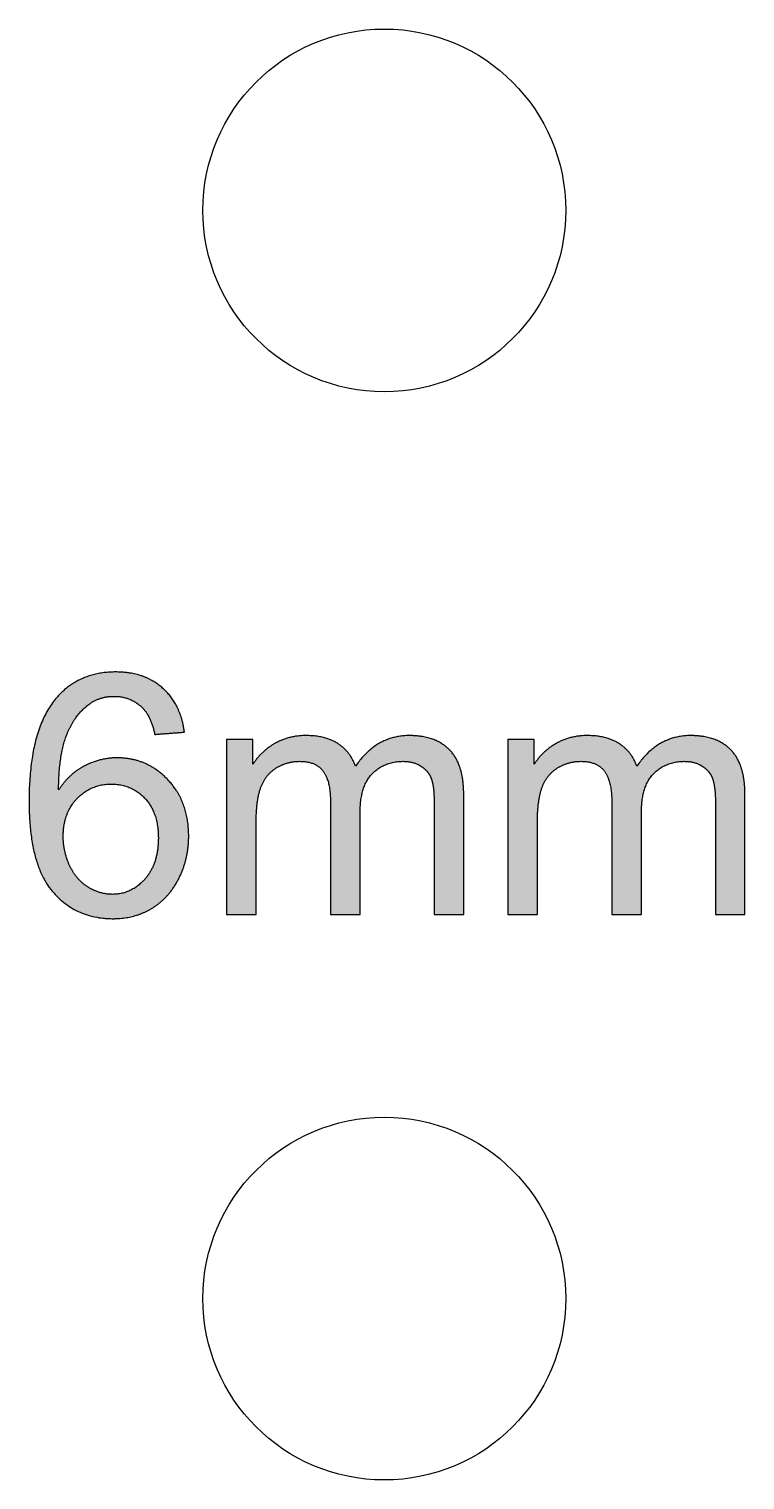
# Model space of a CAD drawing. Header units: millimetres. Extents: x 0 to 277, y 0 to 190.
# Drawn here: x 214.12 to 225.96, y 22 to 46 of the extents above; entities that cross this region are included whole.
import ezdxf

# ---------------------------------------------------------------- set-up
doc = ezdxf.new("R2010")
doc.units = ezdxf.units.MM
doc.header["$MEASUREMENT"] = 0
doc.layers.get('0').update_dxf_attribs({"color": 18, "true_color": 0x000000})

msp = doc.modelspace()

# ---------------------------------------------------------------- hatches: boundary and pattern name
h = msp.add_hatch(color=256)
h.paths.add_polyline_path([(216.694, 34.37), (216.69, 34.399), (216.685, 34.428), (216.68, 34.456), (216.675, 34.483), (216.669, 34.511), (216.663, 34.538), (216.656, 34.564), (216.649, 34.591), (216.641, 34.616), (216.633, 34.642), (216.624, 34.667), (216.615, 34.691), (216.605, 34.716), (216.595, 34.739), (216.584, 34.763), (216.573, 34.786), (216.562, 34.809), (216.55, 34.831), (216.537, 34.853), (216.524, 34.874), (216.511, 34.895), (216.497, 34.916), (216.483, 34.936), (216.468, 34.956), (216.453, 34.975), (216.437, 34.995), (216.421, 35.013), (216.404, 35.032), (216.387, 35.049), (216.369, 35.067), (216.351, 35.084), (216.332, 35.101), (216.313, 35.117), (216.294, 35.133), (216.274, 35.148), (216.254, 35.163), (216.234, 35.177), (216.213, 35.191), (216.192, 35.204), (216.171, 35.217), (216.149, 35.229), (216.127, 35.24), (216.105, 35.251), (216.082, 35.262), (216.059, 35.272), (216.036, 35.282), (216.012, 35.291), (215.988, 35.299), (215.964, 35.307), (215.939, 35.315), (215.914, 35.322), (215.889, 35.328), (215.864, 35.334), (215.838, 35.339), (215.811, 35.344), (215.785, 35.349), (215.758, 35.353), (215.73, 35.356), (215.703, 35.359), (215.675, 35.361), (215.646, 35.363), (215.618, 35.364), (215.589, 35.365), (215.559, 35.365), (215.52, 35.365), (215.481, 35.364), (215.443, 35.361), (215.405, 35.358), (215.368, 35.354), (215.331, 35.349), (215.295, 35.343), (215.259, 35.337), (215.224, 35.329), (215.189, 35.321), (215.155, 35.311), (215.121, 35.301), (215.088, 35.29), (215.055, 35.278), (215.023, 35.265), (214.992, 35.251), (214.96, 35.236), (214.93, 35.22), (214.899, 35.204), (214.87, 35.186), (214.841, 35.168), (214.812, 35.149), (214.784, 35.129), (214.756, 35.108), (214.729, 35.086), (214.702, 35.063), (214.676, 35.039), (214.651, 35.015), (214.626, 34.989), (214.601, 34.963), (214.577, 34.935), (214.553, 34.907), (214.527, 34.874), (214.501, 34.839), (214.477, 34.803), (214.453, 34.766), (214.43, 34.727), (214.408, 34.688), (214.386, 34.647), (214.366, 34.605), (214.346, 34.561), (214.327, 34.517), (214.309, 34.471), (214.292, 34.424), (214.276, 34.375), (214.261, 34.326), (214.246, 34.275), (214.232, 34.223), (214.219, 34.17), (214.207, 34.115), (214.196, 34.059), (214.185, 34.002), (214.167, 33.885), (214.152, 33.762), (214.14, 33.634), (214.132, 33.502), (214.127, 33.365), (214.125, 33.222), (214.127, 33.095), (214.131, 32.972), (214.139, 32.854), (214.149, 32.741), (214.163, 32.632), (214.171, 32.579), (214.18, 32.527), (214.189, 32.477), (214.199, 32.427), (214.21, 32.379), (214.222, 32.332), (214.234, 32.286), (214.248, 32.242), (214.262, 32.198), (214.276, 32.155), (214.292, 32.114), (214.308, 32.074), (214.325, 32.035), (214.343, 31.997), (214.361, 31.96), (214.381, 31.925), (214.401, 31.89), (214.422, 31.857), (214.443, 31.825), (214.465, 31.793), (214.488, 31.764), (214.5, 31.749), (214.512, 31.735), (214.537, 31.707), (214.562, 31.68), (214.587, 31.654), (214.613, 31.629), (214.639, 31.605), (214.665, 31.581), (214.693, 31.559), (214.72, 31.537), (214.748, 31.517), (214.776, 31.497), (214.805, 31.478), (214.835, 31.46), (214.864, 31.443), (214.894, 31.426), (214.925, 31.411), (214.956, 31.396), (214.988, 31.383), (215.02, 31.37), (215.052, 31.358), (215.085, 31.347), (215.118, 31.337), (215.152, 31.328), (215.186, 31.319), (215.22, 31.312), (215.255, 31.305), (215.291, 31.299), (215.327, 31.295), (215.363, 31.291), (215.4, 31.287), (215.437, 31.285), (215.475, 31.284), (215.513, 31.284), (215.558, 31.284), (215.602, 31.286), (215.645, 31.29), (215.688, 31.294), (215.73, 31.3), (215.772, 31.308), (215.813, 31.316), (215.854, 31.326), (215.874, 31.332), (215.894, 31.338), (215.913, 31.344), (215.933, 31.351), (215.953, 31.357), (215.972, 31.365), (215.991, 31.372), (216.01, 31.38), (216.029, 31.388), (216.047, 31.397), (216.066, 31.406), (216.084, 31.415), (216.103, 31.425), (216.121, 31.434), (216.139, 31.445), (216.156, 31.455), (216.174, 31.466), (216.191, 31.477), (216.209, 31.489), (216.225, 31.501), (216.242, 31.513), (216.259, 31.525), (216.275, 31.538), (216.291, 31.551), (216.306, 31.564), (216.322, 31.577), (216.337, 31.591), (216.352, 31.605), (216.367, 31.62), (216.381, 31.635), (216.396, 31.65), (216.41, 31.665), (216.424, 31.681), (216.437, 31.696), (216.45, 31.713), (216.464, 31.729), (216.489, 31.763), (216.514, 31.798), (216.537, 31.834), (216.56, 31.872), (216.582, 31.91), (216.602, 31.95), (216.622, 31.991), (216.64, 32.032), (216.657, 32.073), (216.673, 32.115), (216.688, 32.157), (216.701, 32.2), (216.713, 32.243), (216.724, 32.287), (216.733, 32.33), (216.742, 32.375), (216.749, 32.42), (216.754, 32.465), (216.759, 32.51), (216.762, 32.556), (216.764, 32.603), (216.765, 32.65), (216.764, 32.685), (216.763, 32.72), (216.761, 32.755), (216.759, 32.789), (216.756, 32.823), (216.752, 32.857), (216.748, 32.89), (216.743, 32.923), (216.737, 32.955), (216.731, 32.987), (216.724, 33.018), (216.716, 33.049), (216.708, 33.08), (216.699, 33.11), (216.689, 33.14), (216.678, 33.169), (216.667, 33.198), (216.655, 33.227), (216.643, 33.255), (216.63, 33.283), (216.616, 33.31), (216.601, 33.337), (216.586, 33.364), (216.571, 33.39), (216.554, 33.415), (216.537, 33.441), (216.519, 33.465), (216.5, 33.49), (216.481, 33.514), (216.461, 33.537), (216.441, 33.561), (216.42, 33.583), (216.398, 33.606), (216.376, 33.627), (216.354, 33.648), (216.331, 33.668), (216.308, 33.688), (216.285, 33.706), (216.262, 33.724), (216.238, 33.742), (216.214, 33.758), (216.19, 33.774), (216.165, 33.789), (216.14, 33.804), (216.115, 33.817), (216.09, 33.83), (216.064, 33.843), (216.038, 33.854), (216.012, 33.865), (215.985, 33.876), (215.959, 33.885), (215.931, 33.894), (215.904, 33.902), (215.876, 33.909), (215.848, 33.916), (215.82, 33.922), (215.792, 33.927), (215.763, 33.932), (215.734, 33.936), (215.704, 33.939), (215.675, 33.942), (215.645, 33.943), (215.614, 33.944), (215.584, 33.945), (215.549, 33.944), (215.514, 33.943), (215.479, 33.94), (215.445, 33.937), (215.411, 33.932), (215.377, 33.926), (215.343, 33.92), (215.309, 33.912), (215.276, 33.903), (215.242, 33.894), (215.209, 33.883), (215.176, 33.871), (215.144, 33.858), (215.111, 33.845), (215.079, 33.83), (215.047, 33.814), (215.015, 33.797), (214.984, 33.779), (214.953, 33.76), (214.924, 33.74), (214.894, 33.718), (214.866, 33.696), (214.838, 33.673), (214.81, 33.648), (214.783, 33.623), (214.757, 33.596), (214.732, 33.568), (214.707, 33.539), (214.682, 33.509), (214.659, 33.478), (214.636, 33.446), (214.613, 33.413), (214.617, 33.559), (214.624, 33.696), (214.629, 33.761), (214.635, 33.824), (214.643, 33.885), (214.651, 33.944), (214.66, 34.001), (214.67, 34.055), (214.681, 34.108), (214.693, 34.158), (214.707, 34.206), (214.721, 34.252), (214.728, 34.274), (214.736, 34.296), (214.744, 34.317), (214.752, 34.337), (214.769, 34.377), (214.787, 34.416), (214.806, 34.454), (214.825, 34.49), (214.845, 34.525), (214.866, 34.559), (214.888, 34.592), (214.91, 34.623), (214.922, 34.638), (214.934, 34.653), (214.946, 34.668), (214.958, 34.682), (214.97, 34.696), (214.982, 34.71), (214.995, 34.724), (215.008, 34.737), (215.021, 34.749), (215.034, 34.762), (215.048, 34.774), (215.061, 34.786), (215.075, 34.798), (215.089, 34.809), (215.103, 34.82), (215.129, 34.839), (215.14, 34.847), (215.151, 34.854), (215.163, 34.862), (215.174, 34.869), (215.186, 34.875), (215.198, 34.882), (215.21, 34.888), (215.222, 34.894), (215.234, 34.9), (215.246, 34.905), (215.259, 34.911), (215.271, 34.916), (215.284, 34.92), (215.296, 34.925), (215.309, 34.929), (215.322, 34.933), (215.335, 34.937), (215.348, 34.94), (215.362, 34.943), (215.375, 34.946), (215.388, 34.949), (215.402, 34.951), (215.416, 34.954), (215.43, 34.956), (215.443, 34.957), (215.457, 34.959), (215.472, 34.96), (215.486, 34.961), (215.5, 34.961), (215.515, 34.962), (215.529, 34.962), (215.547, 34.962), (215.565, 34.961), (215.583, 34.96), (215.601, 34.958), (215.618, 34.957), (215.636, 34.954), (215.653, 34.952), (215.669, 34.949), (215.686, 34.945), (215.703, 34.941), (215.719, 34.937), (215.735, 34.932), (215.751, 34.927), (215.767, 34.922), (215.783, 34.916), (215.798, 34.909), (215.813, 34.903), (215.828, 34.895), (215.843, 34.888), (215.858, 34.88), (215.872, 34.871), (215.887, 34.863), (215.901, 34.853), (215.915, 34.844), (215.929, 34.834), (215.942, 34.823), (215.956, 34.812), (215.969, 34.801), (215.982, 34.789), (215.995, 34.777), (216.008, 34.765), (216.02, 34.752), (216.028, 34.743), (216.035, 34.735), (216.042, 34.726), (216.049, 34.717), (216.056, 34.707), (216.063, 34.697), (216.07, 34.687), (216.077, 34.676), (216.083, 34.666), (216.09, 34.655), (216.096, 34.643), (216.102, 34.631), (216.115, 34.607), (216.126, 34.581), (216.138, 34.555), (216.149, 34.526), (216.159, 34.497), (216.169, 34.467), (216.179, 34.435), (216.188, 34.402), (216.197, 34.367), (216.206, 34.332)], flags=0)
h.paths.add_polyline_path([(214.69, 32.647), (214.69, 32.615), (214.691, 32.584), (214.693, 32.553), (214.696, 32.521), (214.7, 32.49), (214.705, 32.46), (214.71, 32.429), (214.716, 32.399), (214.724, 32.368), (214.732, 32.338), (214.74, 32.308), (214.75, 32.279), (214.761, 32.249), (214.772, 32.22), (214.784, 32.191), (214.797, 32.161), (214.811, 32.133), (214.826, 32.105), (214.841, 32.078), (214.856, 32.053), (214.873, 32.027), (214.881, 32.015), (214.89, 32.003), (214.899, 31.991), (214.908, 31.98), (214.917, 31.968), (214.926, 31.957), (214.936, 31.946), (214.946, 31.936), (214.955, 31.925), (214.965, 31.915), (214.976, 31.905), (214.986, 31.895), (214.996, 31.885), (215.007, 31.876), (215.018, 31.867), (215.029, 31.858), (215.04, 31.849), (215.051, 31.84), (215.063, 31.832), (215.075, 31.824), (215.087, 31.816), (215.099, 31.808), (215.123, 31.794), (215.147, 31.78), (215.172, 31.767), (215.197, 31.755), (215.221, 31.744), (215.246, 31.734), (215.259, 31.73), (215.272, 31.725), (215.284, 31.721), (215.297, 31.717), (215.31, 31.714), (215.322, 31.71), (215.335, 31.707), (215.348, 31.704), (215.361, 31.701), (215.374, 31.699), (215.387, 31.697), (215.4, 31.695), (215.413, 31.693), (215.426, 31.691), (215.439, 31.69), (215.452, 31.689), (215.465, 31.688), (215.478, 31.688), (215.492, 31.687), (215.505, 31.687), (215.524, 31.687), (215.543, 31.688), (215.562, 31.689), (215.581, 31.691), (215.6, 31.693), (215.618, 31.696), (215.637, 31.699), (215.655, 31.703), (215.673, 31.707), (215.691, 31.712), (215.708, 31.717), (215.726, 31.722), (215.743, 31.728), (215.76, 31.735), (215.777, 31.742), (215.794, 31.75), (215.81, 31.758), (215.827, 31.766), (215.843, 31.775), (215.859, 31.785), (215.875, 31.795), (215.891, 31.806), (215.907, 31.817), (215.922, 31.828), (215.937, 31.84), (215.952, 31.853), (215.967, 31.866), (215.982, 31.879), (215.997, 31.893), (216.011, 31.908), (216.025, 31.922), (216.039, 31.938), (216.053, 31.954), (216.066, 31.97), (216.079, 31.987), (216.092, 32.003), (216.104, 32.021), (216.115, 32.038), (216.126, 32.056), (216.137, 32.075), (216.147, 32.093), (216.157, 32.112), (216.167, 32.132), (216.175, 32.151), (216.184, 32.171), (216.192, 32.192), (216.2, 32.213), (216.207, 32.234), (216.214, 32.255), (216.22, 32.277), (216.226, 32.299), (216.231, 32.322), (216.236, 32.345), (216.241, 32.368), (216.245, 32.391), (216.249, 32.415), (216.252, 32.44), (216.255, 32.464), (216.257, 32.489), (216.259, 32.515), (216.261, 32.54), (216.262, 32.566), (216.263, 32.62), (216.262, 32.671), (216.261, 32.696), (216.259, 32.72), (216.257, 32.745), (216.255, 32.769), (216.252, 32.792), (216.249, 32.816), (216.245, 32.839), (216.241, 32.861), (216.237, 32.884), (216.232, 32.906), (216.226, 32.927), (216.221, 32.949), (216.214, 32.969), (216.208, 32.99), (216.2, 33.01), (216.193, 33.03), (216.185, 33.05), (216.177, 33.069), (216.168, 33.088), (216.158, 33.106), (216.149, 33.124), (216.139, 33.142), (216.128, 33.16), (216.117, 33.177), (216.106, 33.194), (216.094, 33.21), (216.081, 33.226), (216.069, 33.242), (216.056, 33.258), (216.042, 33.273), (216.028, 33.287), (216.014, 33.301), (216, 33.315), (215.985, 33.329), (215.97, 33.341), (215.955, 33.354), (215.94, 33.366), (215.924, 33.377), (215.909, 33.388), (215.893, 33.398), (215.877, 33.408), (215.86, 33.418), (215.844, 33.427), (215.827, 33.436), (215.81, 33.444), (215.792, 33.452), (215.775, 33.459), (215.757, 33.466), (215.739, 33.472), (215.721, 33.478), (215.703, 33.483), (215.684, 33.488), (215.665, 33.492), (215.646, 33.496), (215.627, 33.5), (215.607, 33.503), (215.588, 33.505), (215.568, 33.507), (215.548, 33.509), (215.527, 33.51), (215.507, 33.511), (215.486, 33.511), (215.465, 33.511), (215.445, 33.51), (215.424, 33.509), (215.404, 33.507), (215.384, 33.505), (215.365, 33.503), (215.345, 33.5), (215.326, 33.496), (215.307, 33.492), (215.288, 33.488), (215.269, 33.483), (215.25, 33.478), (215.232, 33.472), (215.214, 33.466), (215.196, 33.459), (215.178, 33.452), (215.161, 33.444), (215.143, 33.436), (215.126, 33.427), (215.109, 33.418), (215.093, 33.408), (215.076, 33.398), (215.06, 33.388), (215.043, 33.377), (215.028, 33.366), (215.012, 33.354), (214.996, 33.341), (214.981, 33.329), (214.966, 33.315), (214.951, 33.301), (214.936, 33.287), (214.921, 33.273), (214.907, 33.258), (214.893, 33.242), (214.88, 33.227), (214.867, 33.211), (214.855, 33.194), (214.843, 33.178), (214.831, 33.161), (214.82, 33.144), (214.809, 33.127), (214.799, 33.109), (214.789, 33.091), (214.78, 33.073), (214.771, 33.054), (214.763, 33.035), (214.755, 33.016), (214.747, 32.997), (214.74, 32.977), (214.734, 32.957), (214.728, 32.937), (214.722, 32.916), (214.717, 32.895), (214.712, 32.874), (214.708, 32.853), (214.704, 32.831), (214.701, 32.809), (214.698, 32.787), (214.695, 32.764), (214.693, 32.741), (214.692, 32.718), (214.69, 32.695), (214.69, 32.671)], flags=0)
for points in [[(217.828, 33.841), (217.828, 34.247), (217.389, 34.247), (217.389, 31.352), (217.88, 31.352), (217.88, 32.854), (217.881, 32.95), (217.885, 33.04), (217.891, 33.125), (217.895, 33.165), (217.899, 33.203), (217.905, 33.24), (217.911, 33.276), (217.917, 33.31), (217.924, 33.343), (217.932, 33.374), (217.94, 33.404), (217.949, 33.432), (217.954, 33.446), (217.959, 33.459), (217.964, 33.472), (217.969, 33.485), (217.974, 33.498), (217.98, 33.51), (217.986, 33.523), (217.992, 33.535), (217.998, 33.546), (218.004, 33.558), (218.011, 33.569), (218.018, 33.581), (218.025, 33.592), (218.032, 33.603), (218.039, 33.613), (218.047, 33.624), (218.054, 33.634), (218.062, 33.644), (218.07, 33.654), (218.078, 33.664), (218.087, 33.673), (218.095, 33.682), (218.104, 33.691), (218.113, 33.7), (218.122, 33.709), (218.132, 33.718), (218.141, 33.726), (218.151, 33.734), (218.161, 33.742), (218.171, 33.75), (218.182, 33.757), (218.192, 33.764), (218.203, 33.771), (218.214, 33.778), (218.236, 33.792), (218.258, 33.804), (218.281, 33.815), (218.304, 33.826), (218.315, 33.831), (218.327, 33.836), (218.338, 33.84), (218.35, 33.845), (218.362, 33.849), (218.374, 33.853), (218.386, 33.857), (218.397, 33.86), (218.409, 33.864), (218.422, 33.867), (218.434, 33.869), (218.446, 33.872), (218.458, 33.875), (218.47, 33.877), (218.483, 33.879), (218.495, 33.881), (218.52, 33.884), (218.546, 33.886), (218.571, 33.887), (218.597, 33.887), (218.614, 33.887), (218.63, 33.887), (218.647, 33.886), (218.663, 33.885), (218.678, 33.883), (218.694, 33.882), (218.709, 33.88), (218.724, 33.877), (218.738, 33.875), (218.752, 33.871), (218.766, 33.868), (218.78, 33.864), (218.793, 33.86), (218.806, 33.856), (218.819, 33.852), (218.831, 33.847), (218.843, 33.841), (218.855, 33.836), (218.867, 33.83), (218.878, 33.824), (218.889, 33.817), (218.9, 33.81), (218.91, 33.803), (218.92, 33.795), (218.93, 33.788), (218.934, 33.784), (218.939, 33.779), (218.944, 33.775), (218.948, 33.771), (218.953, 33.767), (218.957, 33.762), (218.961, 33.758), (218.966, 33.753), (218.974, 33.744), (218.982, 33.734), (218.989, 33.724), (218.997, 33.713), (219.004, 33.703), (219.011, 33.692), (219.018, 33.68), (219.024, 33.669), (219.03, 33.657), (219.036, 33.644), (219.042, 33.632), (219.047, 33.619), (219.053, 33.606), (219.058, 33.592), (219.063, 33.578), (219.067, 33.564), (219.071, 33.549), (219.076, 33.535), (219.079, 33.519), (219.083, 33.504), (219.086, 33.488), (219.093, 33.455), (219.098, 33.422), (219.102, 33.386), (219.105, 33.35), (219.108, 33.312), (219.109, 33.273), (219.109, 33.233), (219.109, 31.352), (219.6, 31.352), (219.6, 33.034), (219.601, 33.089), (219.603, 33.142), (219.607, 33.193), (219.61, 33.218), (219.613, 33.242), (219.616, 33.266), (219.62, 33.29), (219.624, 33.313), (219.629, 33.335), (219.634, 33.357), (219.639, 33.379), (219.645, 33.4), (219.651, 33.42), (219.657, 33.44), (219.664, 33.46), (219.671, 33.479), (219.679, 33.498), (219.687, 33.516), (219.696, 33.534), (219.704, 33.551), (219.714, 33.568), (219.723, 33.584), (219.733, 33.6), (219.744, 33.615), (219.755, 33.63), (219.766, 33.644), (219.778, 33.658), (219.79, 33.671), (219.802, 33.684), (219.815, 33.697), (219.828, 33.709), (219.841, 33.721), (219.854, 33.732), (219.868, 33.743), (219.881, 33.753), (219.895, 33.763), (219.909, 33.773), (219.924, 33.783), (219.938, 33.791), (219.953, 33.8), (219.968, 33.808), (219.983, 33.816), (219.998, 33.823), (220.014, 33.83), (220.03, 33.837), (220.046, 33.843), (220.062, 33.849), (220.078, 33.854), (220.095, 33.859), (220.111, 33.863), (220.128, 33.868), (220.146, 33.871), (220.163, 33.875), (220.181, 33.878), (220.198, 33.88), (220.216, 33.883), (220.234, 33.884), (220.253, 33.886), (220.271, 33.887), (220.29, 33.887), (220.309, 33.887), (220.33, 33.887), (220.351, 33.886), (220.371, 33.885), (220.391, 33.883), (220.411, 33.88), (220.43, 33.876), (220.439, 33.874), (220.449, 33.872), (220.458, 33.87), (220.467, 33.868), (220.476, 33.865), (220.486, 33.862), (220.495, 33.86), (220.503, 33.857), (220.512, 33.853), (220.521, 33.85), (220.53, 33.847), (220.538, 33.843), (220.547, 33.839), (220.555, 33.835), (220.563, 33.831), (220.572, 33.827), (220.58, 33.823), (220.588, 33.818), (220.596, 33.813), (220.604, 33.808), (220.611, 33.803), (220.619, 33.798), (220.626, 33.793), (220.634, 33.788), (220.641, 33.782), (220.648, 33.777), (220.655, 33.771), (220.662, 33.766), (220.668, 33.76), (220.674, 33.754), (220.681, 33.748), (220.687, 33.742), (220.693, 33.736), (220.699, 33.73), (220.704, 33.723), (220.71, 33.717), (220.715, 33.71), (220.72, 33.703), (220.725, 33.697), (220.73, 33.69), (220.735, 33.683), (220.739, 33.676), (220.744, 33.669), (220.748, 33.661), (220.752, 33.654), (220.756, 33.647), (220.76, 33.639), (220.764, 33.631), (220.767, 33.624), (220.771, 33.616), (220.774, 33.608), (220.777, 33.6), (220.78, 33.592), (220.783, 33.583), (220.785, 33.574), (220.788, 33.565), (220.793, 33.545), (220.798, 33.525), (220.802, 33.503), (220.806, 33.479), (220.809, 33.455), (220.813, 33.429), (220.815, 33.402), (220.818, 33.373), (220.822, 33.313), (220.824, 33.247), (220.825, 33.176), (220.825, 31.352), (221.313, 31.352), (221.313, 33.339), (221.312, 33.4), (221.309, 33.459), (221.304, 33.516), (221.301, 33.544), (221.298, 33.571), (221.294, 33.598), (221.29, 33.624), (221.285, 33.65), (221.28, 33.675), (221.274, 33.7), (221.268, 33.724), (221.262, 33.748), (221.255, 33.771), (221.247, 33.794), (221.239, 33.816), (221.231, 33.838), (221.222, 33.859), (221.213, 33.88), (221.203, 33.9), (221.193, 33.92), (221.182, 33.939), (221.171, 33.958), (221.16, 33.976), (221.148, 33.993), (221.135, 34.011), (221.122, 34.027), (221.109, 34.043), (221.095, 34.059), (221.081, 34.074), (221.066, 34.089), (221.051, 34.103), (221.036, 34.117), (221.02, 34.13), (221.004, 34.143), (220.987, 34.155), (220.97, 34.167), (220.952, 34.179), (220.935, 34.19), (220.917, 34.2), (220.898, 34.21), (220.879, 34.22), (220.86, 34.229), (220.84, 34.237), (220.82, 34.245), (220.799, 34.253), (220.778, 34.26), (220.757, 34.267), (220.735, 34.273), (220.713, 34.279), (220.691, 34.285), (220.668, 34.29), (220.645, 34.294), (220.621, 34.298), (220.597, 34.301), (220.573, 34.304), (220.548, 34.307), (220.523, 34.309), (220.497, 34.311), (220.471, 34.312), (220.445, 34.313), (220.418, 34.313), (220.384, 34.312), (220.35, 34.311), (220.317, 34.308), (220.284, 34.305), (220.251, 34.3), (220.219, 34.295), (220.187, 34.289), (220.156, 34.281), (220.125, 34.273), (220.094, 34.263), (220.064, 34.253), (220.034, 34.242), (220.005, 34.229), (219.976, 34.216), (219.947, 34.201), (219.919, 34.186), (219.892, 34.17), (219.864, 34.152), (219.837, 34.134), (219.811, 34.115), (219.785, 34.094), (219.759, 34.073), (219.734, 34.051), (219.709, 34.028), (219.684, 34.003), (219.66, 33.978), (219.636, 33.952), (219.613, 33.925), (219.59, 33.896), (219.568, 33.867), (219.546, 33.837), (219.524, 33.806), (219.518, 33.821), (219.513, 33.835), (219.507, 33.85), (219.501, 33.864), (219.495, 33.878), (219.488, 33.892), (219.481, 33.906), (219.474, 33.919), (219.467, 33.932), (219.459, 33.945), (219.451, 33.958), (219.443, 33.971), (219.435, 33.983), (219.427, 33.995), (219.418, 34.007), (219.409, 34.019), (219.4, 34.031), (219.39, 34.042), (219.381, 34.053), (219.371, 34.064), (219.361, 34.075), (219.35, 34.085), (219.34, 34.096), (219.329, 34.106), (219.318, 34.116), (219.306, 34.125), (219.295, 34.135), (219.283, 34.144), (219.271, 34.153), (219.259, 34.162), (219.246, 34.171), (219.234, 34.179), (219.221, 34.187), (219.207, 34.195), (219.194, 34.203), (219.18, 34.211), (219.166, 34.218), (219.152, 34.225), (219.138, 34.231), (219.123, 34.238), (219.109, 34.244), (219.094, 34.25), (219.078, 34.255), (219.063, 34.261), (219.047, 34.266), (219.031, 34.271), (219.015, 34.275), (218.999, 34.279), (218.982, 34.283), (218.965, 34.287), (218.931, 34.294), (218.896, 34.3), (218.86, 34.304), (218.822, 34.308), (218.785, 34.311), (218.746, 34.312), (218.706, 34.313), (218.67, 34.312), (218.635, 34.311), (218.6, 34.308), (218.565, 34.305), (218.531, 34.3), (218.498, 34.295), (218.465, 34.288), (218.433, 34.28), (218.401, 34.272), (218.369, 34.262), (218.338, 34.252), (218.308, 34.24), (218.278, 34.227), (218.248, 34.214), (218.219, 34.199), (218.191, 34.183), (218.163, 34.167), (218.135, 34.15), (218.109, 34.132), (218.083, 34.113), (218.058, 34.094), (218.033, 34.074), (218.01, 34.054), (217.987, 34.033), (217.964, 34.011), (217.943, 33.989), (217.922, 33.966), (217.902, 33.942), (217.882, 33.918), (217.863, 33.893), (217.845, 33.867)], [(222.48, 33.841), (222.48, 34.247), (222.041, 34.247), (222.041, 31.352), (222.531, 31.352), (222.531, 32.854), (222.533, 32.95), (222.536, 33.04), (222.543, 33.125), (222.547, 33.165), (222.551, 33.203), (222.556, 33.24), (222.562, 33.276), (222.569, 33.31), (222.576, 33.343), (222.584, 33.374), (222.592, 33.404), (222.601, 33.432), (222.606, 33.446), (222.61, 33.459), (222.616, 33.472), (222.621, 33.485), (222.626, 33.498), (222.632, 33.51), (222.638, 33.523), (222.644, 33.535), (222.65, 33.546), (222.656, 33.558), (222.663, 33.569), (222.669, 33.581), (222.676, 33.592), (222.683, 33.603), (222.691, 33.613), (222.698, 33.624), (222.706, 33.634), (222.714, 33.644), (222.722, 33.654), (222.73, 33.664), (222.738, 33.673), (222.747, 33.682), (222.756, 33.691), (222.765, 33.7), (222.774, 33.709), (222.784, 33.718), (222.793, 33.726), (222.803, 33.734), (222.813, 33.742), (222.823, 33.75), (222.833, 33.757), (222.844, 33.764), (222.855, 33.771), (222.865, 33.778), (222.888, 33.792), (222.91, 33.804), (222.932, 33.815), (222.955, 33.826), (222.967, 33.831), (222.978, 33.836), (222.99, 33.84), (223.002, 33.845), (223.013, 33.849), (223.025, 33.853), (223.037, 33.857), (223.049, 33.86), (223.061, 33.864), (223.073, 33.867), (223.085, 33.869), (223.097, 33.872), (223.11, 33.875), (223.122, 33.877), (223.134, 33.879), (223.147, 33.881), (223.172, 33.884), (223.197, 33.886), (223.223, 33.887), (223.249, 33.887), (223.265, 33.887), (223.282, 33.887), (223.298, 33.886), (223.314, 33.885), (223.33, 33.883), (223.345, 33.882), (223.36, 33.88), (223.375, 33.877), (223.39, 33.875), (223.404, 33.871), (223.418, 33.868), (223.432, 33.864), (223.445, 33.86), (223.458, 33.856), (223.471, 33.852), (223.483, 33.847), (223.495, 33.841), (223.507, 33.836), (223.518, 33.83), (223.53, 33.824), (223.541, 33.817), (223.551, 33.81), (223.562, 33.803), (223.572, 33.795), (223.581, 33.788), (223.586, 33.784), (223.591, 33.779), (223.595, 33.775), (223.6, 33.771), (223.604, 33.767), (223.609, 33.762), (223.613, 33.758), (223.617, 33.753), (223.626, 33.744), (223.633, 33.734), (223.641, 33.724), (223.649, 33.713), (223.656, 33.703), (223.663, 33.692), (223.669, 33.68), (223.676, 33.669), (223.682, 33.657), (223.688, 33.644), (223.694, 33.632), (223.699, 33.619), (223.704, 33.606), (223.709, 33.592), (223.714, 33.578), (223.719, 33.564), (223.723, 33.549), (223.727, 33.535), (223.731, 33.519), (223.735, 33.504), (223.738, 33.488), (223.744, 33.455), (223.749, 33.422), (223.754, 33.386), (223.757, 33.35), (223.759, 33.312), (223.761, 33.273), (223.761, 33.233), (223.761, 31.352), (224.252, 31.352), (224.252, 33.034), (224.253, 33.089), (224.255, 33.142), (224.259, 33.193), (224.262, 33.218), (224.265, 33.242), (224.268, 33.266), (224.272, 33.29), (224.276, 33.313), (224.28, 33.335), (224.285, 33.357), (224.291, 33.379), (224.296, 33.4), (224.302, 33.42), (224.309, 33.44), (224.316, 33.46), (224.323, 33.479), (224.331, 33.498), (224.339, 33.516), (224.347, 33.534), (224.356, 33.551), (224.365, 33.568), (224.375, 33.584), (224.385, 33.6), (224.396, 33.615), (224.406, 33.63), (224.418, 33.644), (224.429, 33.658), (224.441, 33.671), (224.454, 33.684), (224.466, 33.697), (224.479, 33.709), (224.492, 33.721), (224.506, 33.732), (224.519, 33.743), (224.533, 33.753), (224.547, 33.763), (224.561, 33.773), (224.575, 33.783), (224.59, 33.791), (224.605, 33.8), (224.62, 33.808), (224.635, 33.816), (224.65, 33.823), (224.666, 33.83), (224.681, 33.837), (224.697, 33.843), (224.713, 33.849), (224.73, 33.854), (224.746, 33.859), (224.763, 33.863), (224.78, 33.868), (224.797, 33.871), (224.815, 33.875), (224.832, 33.878), (224.85, 33.88), (224.868, 33.883), (224.886, 33.884), (224.904, 33.886), (224.923, 33.887), (224.942, 33.887), (224.961, 33.887), (224.982, 33.887), (225.002, 33.886), (225.023, 33.885), (225.043, 33.883), (225.062, 33.88), (225.082, 33.876), (225.091, 33.874), (225.1, 33.872), (225.11, 33.87), (225.119, 33.868), (225.128, 33.865), (225.137, 33.862), (225.146, 33.86), (225.155, 33.857), (225.164, 33.853), (225.173, 33.85), (225.181, 33.847), (225.19, 33.843), (225.198, 33.839), (225.207, 33.835), (225.215, 33.831), (225.223, 33.827), (225.231, 33.823), (225.239, 33.818), (225.247, 33.813), (225.255, 33.808), (225.263, 33.803), (225.271, 33.798), (225.278, 33.793), (225.285, 33.788), (225.293, 33.782), (225.3, 33.777), (225.306, 33.771), (225.313, 33.766), (225.32, 33.76), (225.326, 33.754), (225.332, 33.748), (225.338, 33.742), (225.344, 33.736), (225.35, 33.73), (225.356, 33.723), (225.361, 33.717), (225.367, 33.71), (225.372, 33.703), (225.377, 33.697), (225.382, 33.69), (225.386, 33.683), (225.391, 33.676), (225.395, 33.669), (225.4, 33.661), (225.404, 33.654), (225.408, 33.647), (225.412, 33.639), (225.415, 33.631), (225.419, 33.624), (225.422, 33.616), (225.425, 33.608), (225.428, 33.6), (225.431, 33.592), (225.434, 33.583), (225.437, 33.574), (225.44, 33.565), (225.445, 33.545), (225.449, 33.525), (225.454, 33.503), (225.458, 33.479), (225.461, 33.455), (225.464, 33.429), (225.467, 33.402), (225.469, 33.373), (225.473, 33.313), (225.475, 33.247), (225.476, 33.176), (225.476, 31.352), (225.964, 31.352), (225.964, 33.339), (225.963, 33.4), (225.961, 33.459), (225.956, 33.516), (225.953, 33.544), (225.95, 33.571), (225.946, 33.598), (225.942, 33.624), (225.937, 33.65), (225.932, 33.675), (225.926, 33.7), (225.92, 33.724), (225.913, 33.748), (225.906, 33.771), (225.899, 33.794), (225.891, 33.816), (225.883, 33.838), (225.874, 33.859), (225.864, 33.88), (225.855, 33.9), (225.845, 33.92), (225.834, 33.939), (225.823, 33.958), (225.811, 33.976), (225.799, 33.993), (225.787, 34.011), (225.774, 34.027), (225.761, 34.043), (225.747, 34.059), (225.732, 34.074), (225.718, 34.089), (225.703, 34.103), (225.687, 34.117), (225.671, 34.13), (225.655, 34.143), (225.639, 34.155), (225.622, 34.167), (225.604, 34.179), (225.586, 34.19), (225.568, 34.2), (225.55, 34.21), (225.531, 34.22), (225.511, 34.229), (225.492, 34.237), (225.471, 34.245), (225.451, 34.253), (225.43, 34.26), (225.409, 34.267), (225.387, 34.273), (225.365, 34.279), (225.343, 34.285), (225.32, 34.29), (225.296, 34.294), (225.273, 34.298), (225.249, 34.301), (225.224, 34.304), (225.2, 34.307), (225.175, 34.309), (225.149, 34.311), (225.123, 34.312), (225.097, 34.313), (225.07, 34.313), (225.036, 34.312), (225.002, 34.311), (224.968, 34.308), (224.935, 34.305), (224.903, 34.3), (224.871, 34.295), (224.839, 34.289), (224.807, 34.281), (224.776, 34.273), (224.746, 34.263), (224.716, 34.253), (224.686, 34.242), (224.657, 34.229), (224.628, 34.216), (224.599, 34.201), (224.571, 34.186), (224.543, 34.17), (224.516, 34.152), (224.489, 34.134), (224.462, 34.115), (224.436, 34.094), (224.411, 34.073), (224.385, 34.051), (224.36, 34.028), (224.336, 34.003), (224.312, 33.978), (224.288, 33.952), (224.265, 33.925), (224.242, 33.896), (224.219, 33.867), (224.197, 33.837), (224.176, 33.806), (224.17, 33.821), (224.165, 33.835), (224.159, 33.85), (224.153, 33.864), (224.146, 33.878), (224.14, 33.892), (224.133, 33.906), (224.126, 33.919), (224.118, 33.932), (224.111, 33.945), (224.103, 33.958), (224.095, 33.971), (224.087, 33.983), (224.078, 33.995), (224.07, 34.007), (224.061, 34.019), (224.052, 34.031), (224.042, 34.042), (224.032, 34.053), (224.023, 34.064), (224.012, 34.075), (224.002, 34.085), (223.991, 34.096), (223.981, 34.106), (223.969, 34.116), (223.958, 34.125), (223.947, 34.135), (223.935, 34.144), (223.923, 34.153), (223.91, 34.162), (223.898, 34.171), (223.885, 34.179), (223.872, 34.187), (223.859, 34.195), (223.846, 34.203), (223.832, 34.211), (223.818, 34.218), (223.804, 34.225), (223.79, 34.231), (223.775, 34.238), (223.76, 34.244), (223.745, 34.25), (223.73, 34.255), (223.714, 34.261), (223.699, 34.266), (223.683, 34.271), (223.667, 34.275), (223.65, 34.279), (223.634, 34.283), (223.617, 34.287), (223.583, 34.294), (223.547, 34.3), (223.511, 34.304), (223.474, 34.308), (223.436, 34.311), (223.397, 34.312), (223.358, 34.313), (223.322, 34.312), (223.286, 34.311), (223.251, 34.308), (223.217, 34.305), (223.183, 34.3), (223.15, 34.295), (223.117, 34.288), (223.084, 34.28), (223.052, 34.272), (223.021, 34.262), (222.99, 34.252), (222.959, 34.24), (222.929, 34.227), (222.9, 34.214), (222.871, 34.199), (222.842, 34.183), (222.814, 34.167), (222.787, 34.15), (222.761, 34.132), (222.735, 34.113), (222.71, 34.094), (222.685, 34.074), (222.661, 34.054), (222.638, 34.033), (222.616, 34.011), (222.594, 33.989), (222.574, 33.966), (222.553, 33.942), (222.534, 33.918), (222.515, 33.893), (222.497, 33.867)]]:
    msp.add_hatch(color=256).paths.add_polyline_path(points, flags=0)

# ---------------------------------------------------------------- linework, layer by layer
for p, q in [((217.828, 34.247), (217.389, 34.247)), ((217.389, 34.247), (217.389, 31.352)), ((217.828, 33.841), (217.828, 34.247)), ((222.48, 34.247), (222.041, 34.247)), ((222.041, 34.247), (222.041, 31.352)), ((222.48, 33.841), (222.48, 34.247)), ((217.88, 31.352), (217.88, 32.854)), ((222.531, 31.352), (222.531, 32.854)), ((217.389, 31.352), (217.88, 31.352)), ((222.041, 31.352), (222.531, 31.352))]:
    msp.add_line(p, q)
for centre in [(220, 43), (220, 25)]:
    msp.add_circle(centre, 3)
for points, knots in [([(216.694, 34.37), (216.634, 34.836), (216.332, 35.101), (216.031, 35.365), (215.559, 35.365), (214.927, 35.365), (214.553, 34.907), (214.125, 34.381), (214.125, 33.222), (214.125, 32.186), (214.512, 31.735), (214.899, 31.284), (215.513, 31.284), (215.873, 31.284), (216.156, 31.455), (216.44, 31.627), (216.602, 31.95), (216.765, 32.273), (216.765, 32.65), (216.765, 33.222), (216.42, 33.583), (216.075, 33.945), (215.584, 33.945), (215.303, 33.945), (215.047, 33.814), (214.79, 33.683), (214.613, 33.413)], [-19, -19, -19, -18, -18, -17, -17, -16, -16, -15, -15, -14, -14, -13, -13, -12, -12, -11, -11, -10, -10, -9, -9, -8, -8, -7, -7, -6, -6, -6]), ([(214.613, 33.413), (214.619, 34.013), (214.752, 34.337), (214.886, 34.662), (215.118, 34.831), (215.295, 34.962), (215.529, 34.962), (215.821, 34.962), (216.02, 34.752), (216.14, 34.621), (216.206, 34.332)], [-6, -6, -6, -5, -5, -4, -4, -3, -3, -2, -2, -1, -1, -1]), ([(219.524, 33.806), (219.439, 34.046), (219.234, 34.179), (219.028, 34.313), (218.706, 34.313), (218.417, 34.313), (218.191, 34.183), (217.964, 34.054), (217.828, 33.841)], [-7, -7, -7, -6, -6, -5, -5, -4, -4, -3, -3, -3]), ([(221.313, 33.339), (221.313, 33.836), (221.081, 34.074), (220.849, 34.313), (220.418, 34.313), (219.867, 34.313), (219.524, 33.806)], [-10, -10, -10, -9, -9, -8, -8, -7, -7, -7]), ([(224.176, 33.806), (224.091, 34.046), (223.885, 34.179), (223.679, 34.313), (223.358, 34.313), (223.069, 34.313), (222.842, 34.183), (222.616, 34.054), (222.48, 33.841)], [-7, -7, -7, -6, -6, -5, -5, -4, -4, -3, -3, -3]), ([(225.964, 33.339), (225.964, 33.836), (225.732, 34.074), (225.501, 34.313), (225.07, 34.313), (224.519, 34.313), (224.176, 33.806)], [-10, -10, -10, -9, -9, -8, -8, -7, -7, -7]), ([(217.88, 32.854), (217.88, 33.249), (217.959, 33.459), (218.038, 33.669), (218.214, 33.778), (218.39, 33.887), (218.597, 33.887), (218.87, 33.887), (218.989, 33.724), (219.109, 33.56), (219.109, 33.233)], [-26, -26, -26, -25, -25, -24, -24, -23, -23, -22, -22, -21, -21, -21]), ([(219.6, 33.034), (219.6, 33.481), (219.802, 33.684), (220.004, 33.887), (220.309, 33.887), (220.478, 33.887), (220.604, 33.808), (220.729, 33.729), (220.777, 33.6), (220.825, 33.47), (220.825, 33.176)], [-18, -18, -18, -17, -17, -16, -16, -15, -15, -14, -14, -13, -13, -13]), ([(222.531, 32.854), (222.531, 33.249), (222.61, 33.459), (222.69, 33.669), (222.865, 33.778), (223.041, 33.887), (223.249, 33.887), (223.521, 33.887), (223.641, 33.724), (223.761, 33.56), (223.761, 33.233)], [-26, -26, -26, -25, -25, -24, -24, -23, -23, -22, -22, -21, -21, -21]), ([(224.252, 33.034), (224.252, 33.481), (224.454, 33.684), (224.655, 33.887), (224.961, 33.887), (225.13, 33.887), (225.255, 33.808), (225.381, 33.729), (225.428, 33.6), (225.476, 33.47), (225.476, 33.176)], [-18, -18, -18, -17, -17, -16, -16, -15, -15, -14, -14, -13, -13, -13]), ([(214.69, 32.647), (214.69, 32.393), (214.797, 32.161), (214.905, 31.93), (215.099, 31.808), (215.292, 31.687), (215.505, 31.687), (215.816, 31.687), (216.039, 31.938), (216.263, 32.189), (216.263, 32.62), (216.263, 33.034), (216.042, 33.273), (215.821, 33.511), (215.486, 33.511), (215.153, 33.511), (214.921, 33.273), (214.69, 33.034), (214.69, 32.647)], [0, 0, 0, 1, 1, 2, 2, 3, 3, 4, 4, 5, 5, 6, 6, 7, 7, 8, 8, 9, 9, 9])]:
    msp.add_open_spline(points, degree=2, knots=knots)
for points in [[(216.206, 34.332), (216.45, 34.351), (216.694, 34.37)], [(219.109, 33.233), (219.109, 32.292), (219.109, 31.352)], [(220.825, 33.176), (220.825, 32.264), (220.825, 31.352)], [(221.313, 31.352), (221.313, 32.346), (221.313, 33.339)], [(223.761, 33.233), (223.761, 32.292), (223.761, 31.352)], [(225.476, 33.176), (225.476, 32.264), (225.476, 31.352)], [(225.964, 31.352), (225.964, 32.346), (225.964, 33.339)], [(219.6, 31.352), (219.6, 32.193), (219.6, 33.034)], [(224.252, 31.352), (224.252, 32.193), (224.252, 33.034)], [(219.109, 31.352), (219.355, 31.352), (219.6, 31.352)], [(220.825, 31.352), (221.069, 31.352), (221.313, 31.352)], [(223.761, 31.352), (224.007, 31.352), (224.252, 31.352)], [(225.476, 31.352), (225.72, 31.352), (225.964, 31.352)]]:
    msp.add_open_spline(points, degree=2)

doc.saveas('drawing.dxf')
